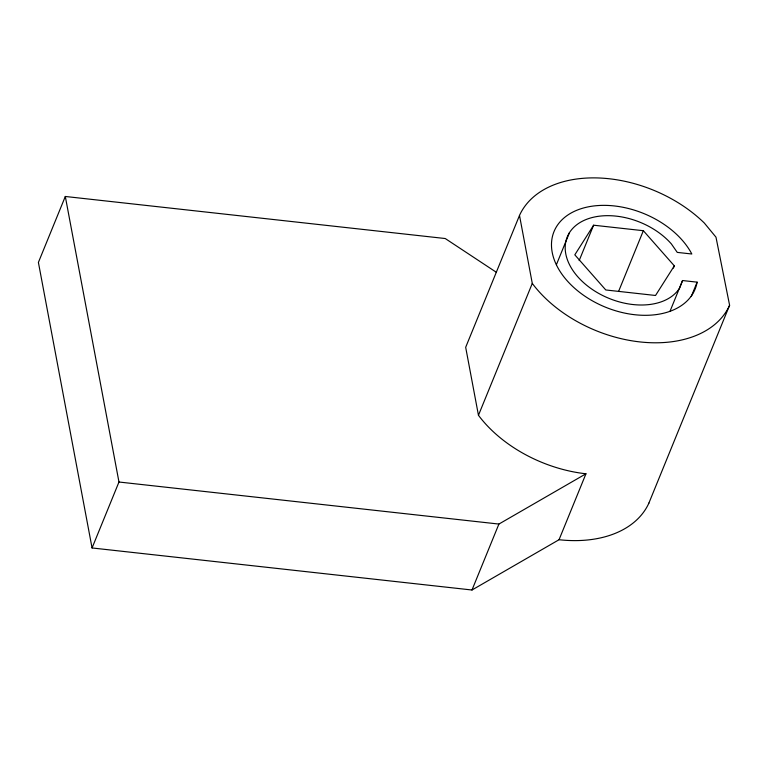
<?xml version="1.0" encoding="UTF-8"?>
<svg xmlns="http://www.w3.org/2000/svg" width="768" height="768" viewBox="0 0 768 768"><rect width="100%" height="100%" fill="white"/><g stroke="black" fill="none" stroke-linecap="round" stroke-linejoin="round"><path stroke-width="1.15" d="M496.291 272.246L445.238 238.531L65.309 196.474L38.4 262.416L92.064 547.958L471.994 590.006L559.046 539.722A114.288 75.878 22.2 0 0 648.835 503.232L648.874 503.069M729.6 305.251L729.562 305.414A114.288 75.878 22.2 0 1 639.773 341.904A114.288 75.878 22.2 0 1 532.282 283.411L519.504 215.424A114.288 75.878 22.2 0 1 599.213 177.994A114.288 75.878 22.2 0 1 704.314 223.018L715.987 237.178L729.6 305.251L648.835 503.232M697.114 282.154L682.55 280.541L679.642 288.067A61.901 41.098 22.2 0 1 593.136 290.006A61.901 41.098 22.2 0 1 580.406 222.307A61.901 41.098 22.2 0 1 671.338 243.878L677.261 252.394L691.824 253.997A76.186 50.582 22.2 0 0 574.685 211.19A76.186 50.582 22.2 0 0 591.437 300.298A76.186 50.582 22.2 0 0 697.114 282.154L691.248 296.525M92.064 547.958L118.973 482.016L65.309 196.474M519.504 215.424L465.677 347.309L478.454 415.286A114.288 75.878 22.2 0 0 585.955 473.789L559.046 539.722M478.454 415.286L532.282 283.411M556.416 264.662L569.491 232.608M579.178 260.573L593.606 225.206L643.354 230.707L674.323 265.843L673.421 268.061M471.994 590.006L498.902 524.064L585.955 473.789M618.557 291.494L643.354 230.707M669.926 311.482L682.55 280.541M593.606 225.206L574.819 254.832L605.779 289.968L655.526 295.478L674.323 265.843M118.973 482.016L498.902 524.064"/></g></svg>
